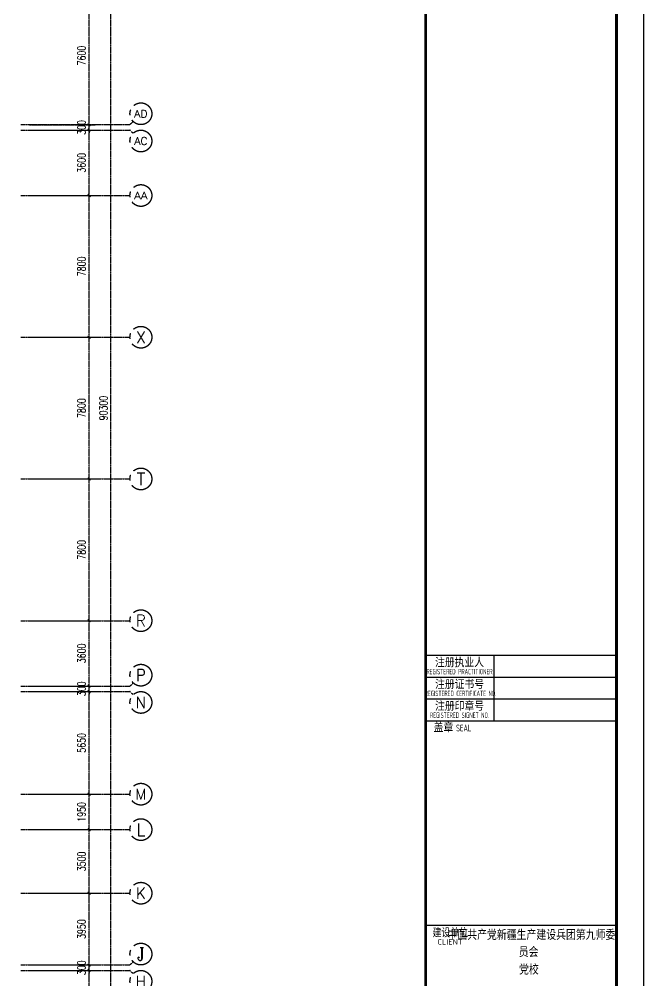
# Model space of a CAD drawing. Extents: x 1241380 to 1952554, y 1012187 to 1766051.
# Drawn here: x 1690421 to 1724789, y 1216453 to 1269374 of the extents above; entities that cross this region are included whole.
import ezdxf
from ezdxf.enums import TextEntityAlignment as Align

# ---------------------------------------------------------------- set-up
doc = ezdxf.new("R2010")
doc.units = 0
doc.linetypes.add('CENTER', pattern=[2, 1.25, -0.25, 0.25, -0.25])
for name, color, linetype in [('1-建筑底图', 8, 'Continuous'), ('AXIS', 251, 'CENTER'), ('AXIS_TEXT', 7, 'Continuous'), ('BTTK', 7, 'Continuous'), ('PUB_TITLE', 7, 'Continuous'), ('WALL', 2, 'Continuous')]:
    doc.layers.add(name, color=color, linetype=linetype)
doc.styles.add('_TCH_AXIS', font='COMPLEX', dxfattribs={"bigfont": 'GBCBIG'})
doc.styles.add('_TCH_DIM_T3', font='SIMPLEX', dxfattribs={"width": 0.705882, "bigfont": 'GBCBIG'})
doc.styles.add('COMPLEX', font='COMPLEX')
doc.styles.add('HZ(TK)', font='geniso.shx', dxfattribs={"width": 0.9, "bigfont": 'hztxt.shx'})
doc.styles.get("Standard").update_dxf_attribs({"font": 'gbeitc.shx', "bigfont": 'gbcbig.shx'})
doc.linetypes.add('JIEDI', pattern='A,1.25,-0.25,0.25,-0.25,0.625,["/",Standard,S=0.6,R=0,X=0,Y=-0.3],0.625,-0.25,0.25,-0.25', length=4)
doc.dimstyles.new('_TCH_ARCH&&150', dxfattribs={"dimtxt": 446.25, "dimasz": 150, "dimexe": 375, "dimexo": 450, "dimgap": 189.375, "dimtad": 1, "dimdec": 0, "dimzin": 0, "dimdsep": 46, "dimtxsty": '_TCH_DIM_T3', "dimblk": 'ARCHTICK', "dimcen": 0.09, "dimclrt": 7, "dimazin": 2, "dimtfac": 1, "dimtdec": 0, "dimtix": 1, "dimtmove": 2, "dimatfit": 3, "dimfxl": 1, "dimtolj": 1, "dimtzin": 0, "dimarcsym": 0})

# ---------------------------------------------------------------- blocks, each defined once
blk = doc.blocks.new('_AXISO')
blk.add_circle((0, 0), 0.5)
at = {"layer": 'AXIS_TEXT', "style": 'COMPLEX', "width": 1.041667}
blk.add_attdef('A', text='', height=0.56, dxfattribs=at).set_placement((-0.25, -0.28), (0.25, -0.28), align=Align.FIT)
blk = doc.blocks.new('_ArchTick')
at = {"color": 0, "linetype": 'ByBlock', "const_width": 0.4}
blk.add_lwpolyline([(-0.5, -0.5), (0.5, 0.5)], dxfattribs=at)
blk = doc.blocks.new('*D134')
at = {"layer": 'AXIS', "color": 0, "lineweight": -2, "transparency": 16777216}
for p, q in [((1046908, 863592), (1051783, 863592)), ((1051408, 773292), (1051408, 863592)), ((1046908, 773292), (1051783, 773292))]:
    blk.add_line(p, q, dxfattribs=at)
at = {"layer": 'Defpoints', "color": 0}
for p in [(1046458, 863592), (1051408, 863592), (1046458, 773292)]:
    blk.add_point(p, dxfattribs=at)
at = {"layer": 'AXIS', "color": 0, "lineweight": -2, "transparency": 16777216, "xscale": 150, "yscale": 150, "zscale": 150}
for p, rotation in [((1051408, 863592), 90), ((1051408, 773292), 270)]:
    blk.add_blockref('_ArchTick', p, dxfattribs=dict(at, rotation=rotation))
at = {"layer": 'AXIS', "color": 7, "transparency": 16777216, "insert": (1050996, 818442), "char_height": 446.2, "attachment_point": 5, "rotation": 90, "style": '_TCH_DIM_T3'}
blk.add_mtext('\\A1;90300', dxfattribs=at)
blk = doc.blocks.new('*D101')
at = {"layer": 'AXIS', "color": 0, "lineweight": -2, "transparency": 16777216}
for p, q in [((1046908, 787492), (1050583, 787492)), ((1050208, 783142), (1050208, 787492)), ((1046908, 783142), (1050583, 783142))]:
    blk.add_line(p, q, dxfattribs=at)
at = {"layer": 'Defpoints', "color": 0}
for p in [(1046458, 787492), (1050208, 787492), (1046458, 783142)]:
    blk.add_point(p, dxfattribs=at)
at = {"layer": 'AXIS', "color": 0, "lineweight": -2, "transparency": 16777216, "xscale": 150, "yscale": 150, "zscale": 150}
for p, rotation in [((1050208, 787492), 90), ((1050208, 783142), 270)]:
    blk.add_blockref('_ArchTick', p, dxfattribs=dict(at, rotation=rotation))
at = {"layer": 'AXIS', "color": 7, "transparency": 16777216, "insert": (1049796, 785317), "char_height": 446.2, "attachment_point": 5, "rotation": 90, "style": '_TCH_DIM_T3'}
blk.add_mtext('\\A1;4350', dxfattribs=at)
blk = doc.blocks.new('*D102')
at = {"layer": 'AXIS', "color": 0, "lineweight": -2, "transparency": 16777216}
for p, q in [((1046908, 787792), (1050583, 787792)), ((1046908, 787492), (1050583, 787492)), ((1050208, 787792), (1050208, 787942)), ((1050208, 787492), (1050208, 787792)), ((1050208, 787492), (1050208, 787342))]:
    blk.add_line(p, q, dxfattribs=at)
at = {"layer": 'Defpoints', "color": 0}
for p in [(1046458, 787792), (1046458, 787492), (1050208, 787792)]:
    blk.add_point(p, dxfattribs=at)
at = {"layer": 'AXIS', "color": 0, "lineweight": -2, "transparency": 16777216, "xscale": 150, "yscale": 150, "zscale": 150}
for p, rotation in [((1050208, 787792), 270), ((1050208, 787492), 90)]:
    blk.add_blockref('_ArchTick', p, dxfattribs=dict(at, rotation=rotation))
at = {"layer": 'AXIS', "color": 7, "transparency": 16777216, "insert": (1049796, 787642), "char_height": 446.2, "attachment_point": 5, "rotation": 90, "style": '_TCH_DIM_T3'}
blk.add_mtext('\\A1;300', dxfattribs=at)
blk = doc.blocks.new('*D103')
at = {"layer": 'AXIS', "color": 0, "lineweight": -2, "transparency": 16777216}
for p, q in [((1046908, 791742), (1050583, 791742)), ((1050208, 787792), (1050208, 791742)), ((1046908, 787792), (1050583, 787792))]:
    blk.add_line(p, q, dxfattribs=at)
at = {"layer": 'Defpoints', "color": 0}
for p in [(1046458, 791742), (1050208, 791742), (1046458, 787792)]:
    blk.add_point(p, dxfattribs=at)
at = {"layer": 'AXIS', "color": 0, "lineweight": -2, "transparency": 16777216, "xscale": 150, "yscale": 150, "zscale": 150}
for p, rotation in [((1050208, 791742), 90), ((1050208, 787792), 270)]:
    blk.add_blockref('_ArchTick', p, dxfattribs=dict(at, rotation=rotation))
at = {"layer": 'AXIS', "color": 7, "transparency": 16777216, "insert": (1049796, 789767), "char_height": 446.2, "attachment_point": 5, "rotation": 90, "style": '_TCH_DIM_T3'}
blk.add_mtext('\\A1;3950', dxfattribs=at)
blk = doc.blocks.new('*D104')
at = {"layer": 'AXIS', "color": 0, "lineweight": -2, "transparency": 16777216}
for p, q in [((1046908, 795242), (1050583, 795242)), ((1050208, 791742), (1050208, 795242)), ((1046908, 791742), (1050583, 791742))]:
    blk.add_line(p, q, dxfattribs=at)
at = {"layer": 'Defpoints', "color": 0}
for p in [(1046458, 795242), (1050208, 795242), (1046458, 791742)]:
    blk.add_point(p, dxfattribs=at)
at = {"layer": 'AXIS', "color": 0, "lineweight": -2, "transparency": 16777216, "xscale": 150, "yscale": 150, "zscale": 150}
for p, rotation in [((1050208, 795242), 90), ((1050208, 791742), 270)]:
    blk.add_blockref('_ArchTick', p, dxfattribs=dict(at, rotation=rotation))
at = {"layer": 'AXIS', "color": 7, "transparency": 16777216, "insert": (1049796, 793492), "char_height": 446.2, "attachment_point": 5, "rotation": 90, "style": '_TCH_DIM_T3'}
blk.add_mtext('\\A1;3500', dxfattribs=at)
blk = doc.blocks.new('*D105')
at = {"layer": 'AXIS', "color": 0, "lineweight": -2, "transparency": 16777216}
for p, q in [((1046908, 797192), (1050583, 797192)), ((1050208, 795242), (1050208, 797192)), ((1046908, 795242), (1050583, 795242))]:
    blk.add_line(p, q, dxfattribs=at)
at = {"layer": 'Defpoints', "color": 0}
for p in [(1046458, 797192), (1050208, 797192), (1046458, 795242)]:
    blk.add_point(p, dxfattribs=at)
at = {"layer": 'AXIS', "color": 0, "lineweight": -2, "transparency": 16777216, "xscale": 150, "yscale": 150, "zscale": 150}
for p, rotation in [((1050208, 797192), 90), ((1050208, 795242), 270)]:
    blk.add_blockref('_ArchTick', p, dxfattribs=dict(at, rotation=rotation))
at = {"layer": 'AXIS', "color": 7, "transparency": 16777216, "insert": (1049796, 796217), "char_height": 446.2, "attachment_point": 5, "rotation": 90, "style": '_TCH_DIM_T3'}
blk.add_mtext('\\A1;1950', dxfattribs=at)
blk = doc.blocks.new('*D106')
at = {"layer": 'AXIS', "color": 0, "lineweight": -2, "transparency": 16777216}
for p, q in [((1046908, 802842), (1050583, 802842)), ((1050208, 797192), (1050208, 802842)), ((1046908, 797192), (1050583, 797192))]:
    blk.add_line(p, q, dxfattribs=at)
at = {"layer": 'Defpoints', "color": 0}
for p in [(1046458, 802842), (1050208, 802842), (1046458, 797192)]:
    blk.add_point(p, dxfattribs=at)
at = {"layer": 'AXIS', "color": 0, "lineweight": -2, "transparency": 16777216, "xscale": 150, "yscale": 150, "zscale": 150}
for p, rotation in [((1050208, 802842), 90), ((1050208, 797192), 270)]:
    blk.add_blockref('_ArchTick', p, dxfattribs=dict(at, rotation=rotation))
at = {"layer": 'AXIS', "color": 7, "transparency": 16777216, "insert": (1049796, 800017), "char_height": 446.2, "attachment_point": 5, "rotation": 90, "style": '_TCH_DIM_T3'}
blk.add_mtext('\\A1;5650', dxfattribs=at)
blk = doc.blocks.new('*D107')
at = {"layer": 'AXIS', "color": 0, "lineweight": -2, "transparency": 16777216}
for p, q in [((1046908, 803142), (1050583, 803142)), ((1046908, 802842), (1050583, 802842)), ((1050208, 803142), (1050208, 803292)), ((1050208, 802842), (1050208, 803142)), ((1050208, 802842), (1050208, 802692))]:
    blk.add_line(p, q, dxfattribs=at)
at = {"layer": 'Defpoints', "color": 0}
for p in [(1046458, 803142), (1046458, 802842), (1050208, 803142)]:
    blk.add_point(p, dxfattribs=at)
at = {"layer": 'AXIS', "color": 0, "lineweight": -2, "transparency": 16777216, "xscale": 150, "yscale": 150, "zscale": 150}
for p, rotation in [((1050208, 803142), 270), ((1050208, 802842), 90)]:
    blk.add_blockref('_ArchTick', p, dxfattribs=dict(at, rotation=rotation))
at = {"layer": 'AXIS', "color": 7, "transparency": 16777216, "insert": (1049796, 802992), "char_height": 446.2, "attachment_point": 5, "rotation": 90, "style": '_TCH_DIM_T3'}
blk.add_mtext('\\A1;300', dxfattribs=at)
blk = doc.blocks.new('*D108')
at = {"layer": 'AXIS', "color": 0, "lineweight": -2, "transparency": 16777216}
for p, q in [((1046908, 806742), (1050583, 806742)), ((1050208, 803142), (1050208, 806742)), ((1046908, 803142), (1050583, 803142))]:
    blk.add_line(p, q, dxfattribs=at)
at = {"layer": 'Defpoints', "color": 0}
for p in [(1046458, 806742), (1050208, 806742), (1046458, 803142)]:
    blk.add_point(p, dxfattribs=at)
at = {"layer": 'AXIS', "color": 0, "lineweight": -2, "transparency": 16777216, "xscale": 150, "yscale": 150, "zscale": 150}
for p, rotation in [((1050208, 806742), 90), ((1050208, 803142), 270)]:
    blk.add_blockref('_ArchTick', p, dxfattribs=dict(at, rotation=rotation))
at = {"layer": 'AXIS', "color": 7, "transparency": 16777216, "insert": (1049796, 804942), "char_height": 446.2, "attachment_point": 5, "rotation": 90, "style": '_TCH_DIM_T3'}
blk.add_mtext('\\A1;3600', dxfattribs=at)
blk = doc.blocks.new('*D109')
at = {"layer": 'AXIS', "color": 0, "lineweight": -2, "transparency": 16777216}
for p, q in [((1046908, 814542), (1050583, 814542)), ((1050208, 806742), (1050208, 814542)), ((1046908, 806742), (1050583, 806742))]:
    blk.add_line(p, q, dxfattribs=at)
at = {"layer": 'Defpoints', "color": 0}
for p in [(1046458, 814542), (1050208, 814542), (1046458, 806742)]:
    blk.add_point(p, dxfattribs=at)
at = {"layer": 'AXIS', "color": 0, "lineweight": -2, "transparency": 16777216, "xscale": 150, "yscale": 150, "zscale": 150}
for p, rotation in [((1050208, 814542), 90), ((1050208, 806742), 270)]:
    blk.add_blockref('_ArchTick', p, dxfattribs=dict(at, rotation=rotation))
at = {"layer": 'AXIS', "color": 7, "transparency": 16777216, "insert": (1049796, 810642), "char_height": 446.2, "attachment_point": 5, "rotation": 90, "style": '_TCH_DIM_T3'}
blk.add_mtext('\\A1;7800', dxfattribs=at)
blk = doc.blocks.new('*D110')
at = {"layer": 'AXIS', "color": 0, "lineweight": -2, "transparency": 16777216}
for p, q in [((1046908, 822342), (1050583, 822342)), ((1050208, 814542), (1050208, 822342)), ((1046908, 814542), (1050583, 814542))]:
    blk.add_line(p, q, dxfattribs=at)
at = {"layer": 'Defpoints', "color": 0}
for p in [(1046458, 822342), (1050208, 822342), (1046458, 814542)]:
    blk.add_point(p, dxfattribs=at)
at = {"layer": 'AXIS', "color": 0, "lineweight": -2, "transparency": 16777216, "xscale": 150, "yscale": 150, "zscale": 150}
for p, rotation in [((1050208, 822342), 90), ((1050208, 814542), 270)]:
    blk.add_blockref('_ArchTick', p, dxfattribs=dict(at, rotation=rotation))
at = {"layer": 'AXIS', "color": 7, "transparency": 16777216, "insert": (1049796, 818442), "char_height": 446.2, "attachment_point": 5, "rotation": 90, "style": '_TCH_DIM_T3'}
blk.add_mtext('\\A1;7800', dxfattribs=at)
blk = doc.blocks.new('*D111')
at = {"layer": 'AXIS', "color": 0, "lineweight": -2, "transparency": 16777216}
for p, q in [((1046908, 830142), (1050583, 830142)), ((1050208, 822342), (1050208, 830142)), ((1046908, 822342), (1050583, 822342))]:
    blk.add_line(p, q, dxfattribs=at)
at = {"layer": 'Defpoints', "color": 0}
for p in [(1046458, 830142), (1050208, 830142), (1046458, 822342)]:
    blk.add_point(p, dxfattribs=at)
at = {"layer": 'AXIS', "color": 0, "lineweight": -2, "transparency": 16777216, "xscale": 150, "yscale": 150, "zscale": 150}
for p, rotation in [((1050208, 830142), 90), ((1050208, 822342), 270)]:
    blk.add_blockref('_ArchTick', p, dxfattribs=dict(at, rotation=rotation))
at = {"layer": 'AXIS', "color": 7, "transparency": 16777216, "insert": (1049796, 826242), "char_height": 446.2, "attachment_point": 5, "rotation": 90, "style": '_TCH_DIM_T3'}
blk.add_mtext('\\A1;7800', dxfattribs=at)
blk = doc.blocks.new('*D112')
at = {"layer": 'AXIS', "color": 0, "lineweight": -2, "transparency": 16777216}
for p, q in [((1046908, 833742), (1050583, 833742)), ((1050208, 830142), (1050208, 833742)), ((1046908, 830142), (1050583, 830142))]:
    blk.add_line(p, q, dxfattribs=at)
at = {"layer": 'Defpoints', "color": 0}
for p in [(1046458, 833742), (1050208, 833742), (1046458, 830142)]:
    blk.add_point(p, dxfattribs=at)
at = {"layer": 'AXIS', "color": 0, "lineweight": -2, "transparency": 16777216, "xscale": 150, "yscale": 150, "zscale": 150}
for p, rotation in [((1050208, 833742), 90), ((1050208, 830142), 270)]:
    blk.add_blockref('_ArchTick', p, dxfattribs=dict(at, rotation=rotation))
at = {"layer": 'AXIS', "color": 7, "transparency": 16777216, "insert": (1049796, 831942), "char_height": 446.2, "attachment_point": 5, "rotation": 90, "style": '_TCH_DIM_T3'}
blk.add_mtext('\\A1;3600', dxfattribs=at)
blk = doc.blocks.new('*D113')
at = {"layer": 'AXIS', "color": 0, "lineweight": -2, "transparency": 16777216}
for p, q in [((1046908, 834042), (1050583, 834042)), ((1050208, 834042), (1050208, 834192)), ((1050208, 833742), (1050208, 834042)), ((1046908, 833742), (1050583, 833742)), ((1050208, 833742), (1050208, 833592))]:
    blk.add_line(p, q, dxfattribs=at)
at = {"layer": 'Defpoints', "color": 0}
for p in [(1046458, 834042), (1050208, 834042), (1046458, 833742)]:
    blk.add_point(p, dxfattribs=at)
at = {"layer": 'AXIS', "color": 0, "lineweight": -2, "transparency": 16777216, "xscale": 150, "yscale": 150, "zscale": 150}
for p, rotation in [((1050208, 834042), 270), ((1050208, 833742), 90)]:
    blk.add_blockref('_ArchTick', p, dxfattribs=dict(at, rotation=rotation))
at = {"layer": 'AXIS', "color": 7, "transparency": 16777216, "insert": (1049796, 833892), "char_height": 446.2, "attachment_point": 5, "rotation": 90, "style": '_TCH_DIM_T3'}
blk.add_mtext('\\A1;300', dxfattribs=at)
blk = doc.blocks.new('*D114')
at = {"layer": 'AXIS', "color": 0, "lineweight": -2, "transparency": 16777216}
for p, q in [((1046908, 841642), (1050583, 841642)), ((1050208, 834042), (1050208, 841642)), ((1046908, 834042), (1050583, 834042))]:
    blk.add_line(p, q, dxfattribs=at)
at = {"layer": 'Defpoints', "color": 0}
for p in [(1046458, 841642), (1050208, 841642), (1046458, 834042)]:
    blk.add_point(p, dxfattribs=at)
at = {"layer": 'AXIS', "color": 0, "lineweight": -2, "transparency": 16777216, "xscale": 150, "yscale": 150, "zscale": 150}
for p, rotation in [((1050208, 841642), 90), ((1050208, 834042), 270)]:
    blk.add_blockref('_ArchTick', p, dxfattribs=dict(at, rotation=rotation))
at = {"layer": 'AXIS', "color": 7, "transparency": 16777216, "insert": (1049796, 837842), "char_height": 446.2, "attachment_point": 5, "rotation": 90, "style": '_TCH_DIM_T3'}
blk.add_mtext('\\A1;7600', dxfattribs=at)
blk = doc.blocks.new('vhtemplate_2020年新竖式图框_A0')
at = {"layer": 'BTTK'}
for p, q in [((1179, 321.01), (1109, 321.01)), ((1134, 321.01), (1134, 297.01)), ((1179, 313.01), (1109, 313.01)), ((1179, 305.01), (1109, 305.01)), ((1179, 305.01), (1109, 305.01)), ((1134, 305.01), (1134, 297.01)), ((1179, 297.01), (1109, 297.01)), ((1179, 222), (1109, 222))]:
    blk.add_line(p, q, dxfattribs=at)
at = {"layer": 'PUB_TITLE', "color": 7}
blk.add_lwpolyline([(0, 0), (1189, 0), (1189, 841), (0, 841)], close=True, dxfattribs=at)
at = {"layer": 'PUB_TITLE', "const_width": 1}
blk.add_lwpolyline([(25, 10), (1179, 10), (1179, 831), (25, 831)], close=True, dxfattribs=at)
blk.add_lwpolyline([(1109, 10), (1109, 831)], dxfattribs=at)
at = {"layer": 'BTTK', "style": 'HZ(TK)'}
for s, height, p in [('注册执业人', 3, (1121.42, 318.32)), ('注册证书号', 3, (1121.42, 310.32)), ('注册印章号', 3, (1121.42, 302.32)), ('CLIENT', 2, (1117.95, 215.99))]:
    blk.add_text(s, height=height, dxfattribs=at).set_placement(p, align=Align.MIDDLE_CENTER)
for s, height, width, p in [('REGISTERED PRACTITIONER', 2, 0.65, (1121.39, 315.16)), ('REGISTERED CERTIFICATE NO.', 2, 0.65, (1121.78, 307.16)), ('REGISTERED SIGNET NO.', 2, 0.65, (1121.39, 299.16)), ('建设单位', 3, 0.8, (1118.01, 219.17))]:
    blk.add_text(s, height=height, dxfattribs=dict(at, width=width)).set_placement(p, align=Align.MIDDLE_CENTER)
at = {"layer": 'BTTK', "color": 1, "style": 'HZ(TK)'}
blk.add_text('盖章  ', height=3, dxfattribs=at).set_placement((1117.25, 294.46), align=Align.MIDDLE_CENTER)
at = {"layer": 'BTTK', "color": 1, "style": 'HZ(TK)', "width": 0.65}
blk.add_text('SEAL', height=2.5, dxfattribs=at).set_placement((1122.96, 294.46), align=Align.MIDDLE_CENTER)
at = {"layer": 'BTTK', "color": 4, "style": 'HZ(TK)', "width": 0.9}
for tag, p in [('合作单位', (1144, 743.5)), ('建设单位', (1144, 209.5)), ('工程名称', (1144, 176.5)), ('子项名称', (1154, 160)), ('图纸名称', (1144, 141))]:
    blk.add_attdef(tag, text='', height=3.5, dxfattribs=at).set_placement(p, align=Align.MIDDLE_CENTER)
for tag, p in [('注册证书号', (1156.5, 309.01)), ('注册印章号', (1156.5, 301.01)), ('设计号', (1154, 193)), ('图别', (1137.75, 34)), ('图号', (1170.25, 34)), ('版本号', (1137.75, 26)), ('日期', (1170.25, 26))]:
    blk.add_attdef(tag, text='', height=3.5, dxfattribs=at).set_placement(p, align=Align.MIDDLE)
blk = doc.blocks.new('ERT')
at = {"layer": 'AXIS'}
for p, q in [((1046458.2, 834042.1), (1052458.2, 834042.1)), ((1052633.9, 834217.8), (1052458.2, 834042.1)), ((1046458.2, 833742.1), (1052458.2, 833742.1)), ((1052633.9, 833566.3), (1052458.2, 833742.1)), ((1046458.2, 830142.1), (1052458.2, 830142.1)), ((1046458.2, 822342.1), (1052458.2, 822342.1)), ((1046458.2, 814542.1), (1052458.2, 814542.1)), ((1046458.2, 806742.1), (1052458.2, 806742.1)), ((1046458.2, 803142.1), (1052458.2, 803142.1)), ((1046458.2, 802842.1), (1052458.2, 802842.1)), ((1052633.9, 803317.8), (1052458.2, 803142.1)), ((1052633.9, 802666.3), (1052458.2, 802842.1)), ((1046458.2, 797192.1), (1052458.2, 797192.1)), ((1046458.2, 795242.1), (1052458.2, 795242.1)), ((1046458.2, 791742.1), (1052458.2, 791742.1)), ((1046458.2, 787792.1), (1052458.2, 787792.1)), ((1046458.2, 787492.1), (1052458.2, 787492.1)), ((1052633.9, 787967.8), (1052458.2, 787792.1)), ((1052633.9, 787316.3), (1052458.2, 787492.1))]:
    blk.add_line(p, q, dxfattribs=at)
ref = blk.add_blockref('_AXISO', (1053058.2, 834642.1), dxfattribs=dict(at, xscale=1200, yscale=1200, zscale=1200))
ref.add_attrib('A', 'AD', dxfattribs={"layer": 'AXIS_TEXT', "height": 406.3, "style": '_TCH_AXIS'}).set_placement((1052690.6, 834438.9), (1053425.8, 834438.9), align=Align.FIT)
ref = blk.add_blockref('_AXISO', (1053058.2, 833142.1), dxfattribs=dict(at, xscale=1200, yscale=1200, zscale=1200))
ref.add_attrib('A', 'AC', dxfattribs={"layer": 'AXIS_TEXT', "height": 423.25, "style": '_TCH_AXIS'}).set_placement((1052695.4, 832930.5), (1053421, 832930.5), align=Align.FIT)
ref = blk.add_blockref('_AXISO', (1053058.2, 830142.1), dxfattribs=dict(at, xscale=1200, yscale=1200, zscale=1200))
ref.add_attrib('A', 'AA', dxfattribs={"layer": 'AXIS_TEXT', "height": 398.24, "style": '_TCH_AXIS'}).set_placement((1052688.4, 829943), (1053428, 829943), align=Align.FIT)
ref = blk.add_blockref('_AXISO', (1053058.2, 822342.1), dxfattribs=dict(at, xscale=1200, yscale=1200, zscale=1200))
ref.add_attrib('A', 'X', dxfattribs={"layer": 'AXIS_TEXT', "height": 637.8, "style": '_TCH_AXIS'}).set_placement((1052784.9, 822023.2), (1053331.5, 822023.2), align=Align.FIT)
ref = blk.add_blockref('_AXISO', (1053058.2, 814542.1), dxfattribs=dict(at, xscale=1200, yscale=1200, zscale=1200))
ref.add_attrib('A', 'T', dxfattribs={"layer": 'AXIS_TEXT', "height": 683.5, "style": '_TCH_AXIS'}).set_placement((1052814.1, 814200.3), (1053302.3, 814200.3), align=Align.FIT)
ref = blk.add_blockref('_AXISO', (1053058.2, 806742.1), dxfattribs=dict(at, xscale=1200, yscale=1200, zscale=1200))
ref.add_attrib('A', 'R', dxfattribs={"layer": 'AXIS_TEXT', "height": 637.8, "style": '_TCH_AXIS'}).set_placement((1052784.9, 806423.2), (1053331.5, 806423.2), align=Align.FIT)
ref = blk.add_blockref('_AXISO', (1053058.2, 803742.1), dxfattribs=dict(at, xscale=1200, yscale=1200, zscale=1200))
ref.add_attrib('A', 'P', dxfattribs={"layer": 'AXIS_TEXT', "height": 652.9, "style": '_TCH_AXIS'}).set_placement((1052793.9, 803415.6), (1053322.5, 803415.6), align=Align.FIT)
ref = blk.add_blockref('_AXISO', (1053058.2, 802242.1), dxfattribs=dict(at, xscale=1200, yscale=1200, zscale=1200))
ref.add_attrib('A', 'N', dxfattribs={"layer": 'AXIS_TEXT', "height": 622.9, "style": '_TCH_AXIS'}).set_placement((1052776.4, 801930.6), (1053340, 801930.6), align=Align.FIT)
ref = blk.add_blockref('_AXISO', (1053058.2, 797192.1), dxfattribs=dict(at, xscale=1200, yscale=1200, zscale=1200))
ref.add_attrib('A', 'M', dxfattribs={"layer": 'AXIS_TEXT', "height": 594, "style": '_TCH_AXIS'}).set_placement((1052761.2, 796895.1), (1053355.2, 796895.1), align=Align.FIT)
ref = blk.add_blockref('_AXISO', (1053058.2, 795242.1), dxfattribs=dict(at, xscale=1200, yscale=1200, zscale=1200))
ref.add_attrib('A', 'L', dxfattribs={"layer": 'AXIS_TEXT', "height": 683.5, "style": '_TCH_AXIS'}).set_placement((1052814.1, 794900.3), (1053302.3, 794900.3), align=Align.FIT)
ref = blk.add_blockref('_AXISO', (1053058.2, 791742.1), dxfattribs=dict(at, xscale=1200, yscale=1200, zscale=1200))
ref.add_attrib('A', 'K', dxfattribs={"layer": 'AXIS_TEXT', "height": 622.9, "style": '_TCH_AXIS'}).set_placement((1052776.4, 791430.6), (1053340, 791430.6), align=Align.FIT)
ref = blk.add_blockref('_AXISO', (1053058.2, 788392.1), dxfattribs=dict(at, xscale=1200, yscale=1200, zscale=1200))
ref.add_attrib('A', 'J', dxfattribs={"layer": 'AXIS_TEXT', "height": 744.1, "style": '_TCH_AXIS'}).set_placement((1052863.3, 788020), (1053253.1, 788020), align=Align.FIT)
ref = blk.add_blockref('_AXISO', (1053058.2, 786892.1), dxfattribs=dict(at, xscale=1200, yscale=1200, zscale=1200))
ref.add_attrib('A', 'H', dxfattribs={"layer": 'AXIS_TEXT', "height": 608.3, "style": '_TCH_AXIS'}).set_placement((1052768.5, 786587.9), (1053347.9, 786587.9), align=Align.FIT)
for p1, p2, distance, picture, middle in [((1046458.2, 773292.1), (1046458.2, 863592.1), -4950, '*D134', (1050995.7, 818442.1)), ((1046458.2, 834042.1), (1046458.2, 841642.1), -3750, '*D114', (1049795.7, 837842.1)), ((1046458.2, 833742.1), (1046458.2, 834042.1), -3750, '*D113', (1049795.7, 833892.1)), ((1046458.2, 830142.1), (1046458.2, 833742.1), -3750, '*D112', (1049795.7, 831942.1)), ((1046458.2, 822342.1), (1046458.2, 830142.1), -3750, '*D111', (1049795.7, 826242.1)), ((1046458.2, 814542.1), (1046458.2, 822342.1), -3750, '*D110', (1049795.7, 818442.1)), ((1046458.2, 806742.1), (1046458.2, 814542.1), -3750, '*D109', (1049795.7, 810642.1)), ((1046458.2, 803142.1), (1046458.2, 806742.1), -3750, '*D108', (1049795.7, 804942.1)), ((1046458.2, 802842.1), (1046458.2, 803142.1), -3750, '*D107', (1049795.7, 802992.1)), ((1046458.2, 797192.1), (1046458.2, 802842.1), -3750, '*D106', (1049795.7, 800017.1)), ((1046458.2, 795242.1), (1046458.2, 797192.1), -3750, '*D105', (1049795.7, 796217.1)), ((1046458.2, 791742.1), (1046458.2, 795242.1), -3750, '*D104', (1049795.7, 793492.1)), ((1046458.2, 787792.1), (1046458.2, 791742.1), -3750, '*D103', (1049795.7, 789767.1)), ((1046458.2, 787492.1), (1046458.2, 787792.1), -3750, '*D102', (1049795.7, 787642.1)), ((1046458.2, 783142.1), (1046458.2, 787492.1), -3750, '*D101', (1049795.7, 785317.1))]:
    dim = blk.add_aligned_dim(p1=p1, p2=p2, distance=distance, dimstyle='_TCH_ARCH&&150', dxfattribs=at)
    dim.commit()
    dim.dimension.update_dxf_attribs({"geometry": picture, "text_midpoint": middle})
blk = doc.blocks.new('1-一层建筑底图')
at = {"layer": '1-建筑底图', "color": 8}
blk.add_blockref('ERT', (-926708, -773142), dxfattribs=at)

msp = doc.modelspace()

# ---------------------------------------------------------------- block references
at = {"layer": '1-建筑底图', "linetype": 'JIEDI'}
msp.add_blockref('1-一层建筑底图', (1570765, 1202671.1), dxfattribs=at)
at = {"layer": 'WALL'}
ref = msp.add_blockref('vhtemplate_2020年新竖式图框_A0', (1546439.2, 1186194.8), dxfattribs=dict(at, xscale=150, yscale=150, zscale=150))
ref.add_attrib('建设单位_001', '中国共产党新疆生产建设兵团第九师委', (1713987.2, 1218703.8), dxfattribs={"layer": 'BTTK', "color": 4, "height": 525, "style": 'HZ(TK)', "width": 0.9})
ref.add_attrib('建设单位_002', '员会', (1717909.4, 1217755.9), dxfattribs={"layer": 'BTTK', "color": 4, "height": 525, "style": 'HZ(TK)', "width": 0.9})
ref.add_attrib('建设单位_003', '党校', (1717924.7, 1216793.4), dxfattribs={"layer": 'BTTK', "color": 4, "height": 525, "style": 'HZ(TK)', "width": 0.9})

doc.saveas('drawing.dxf')
